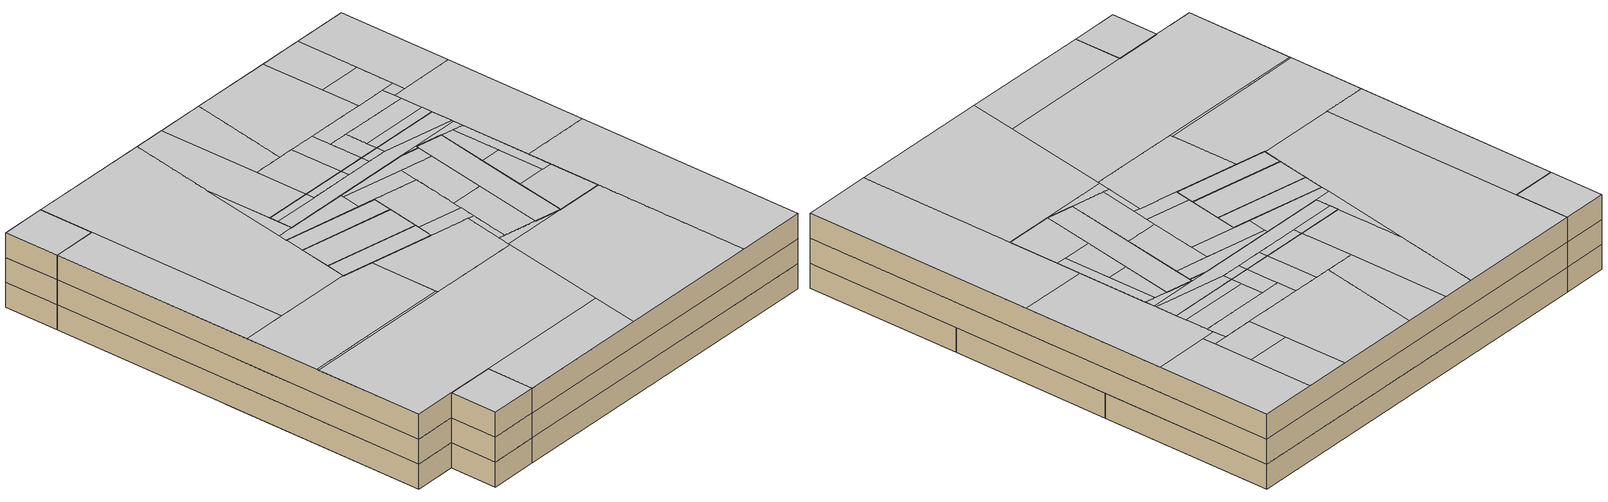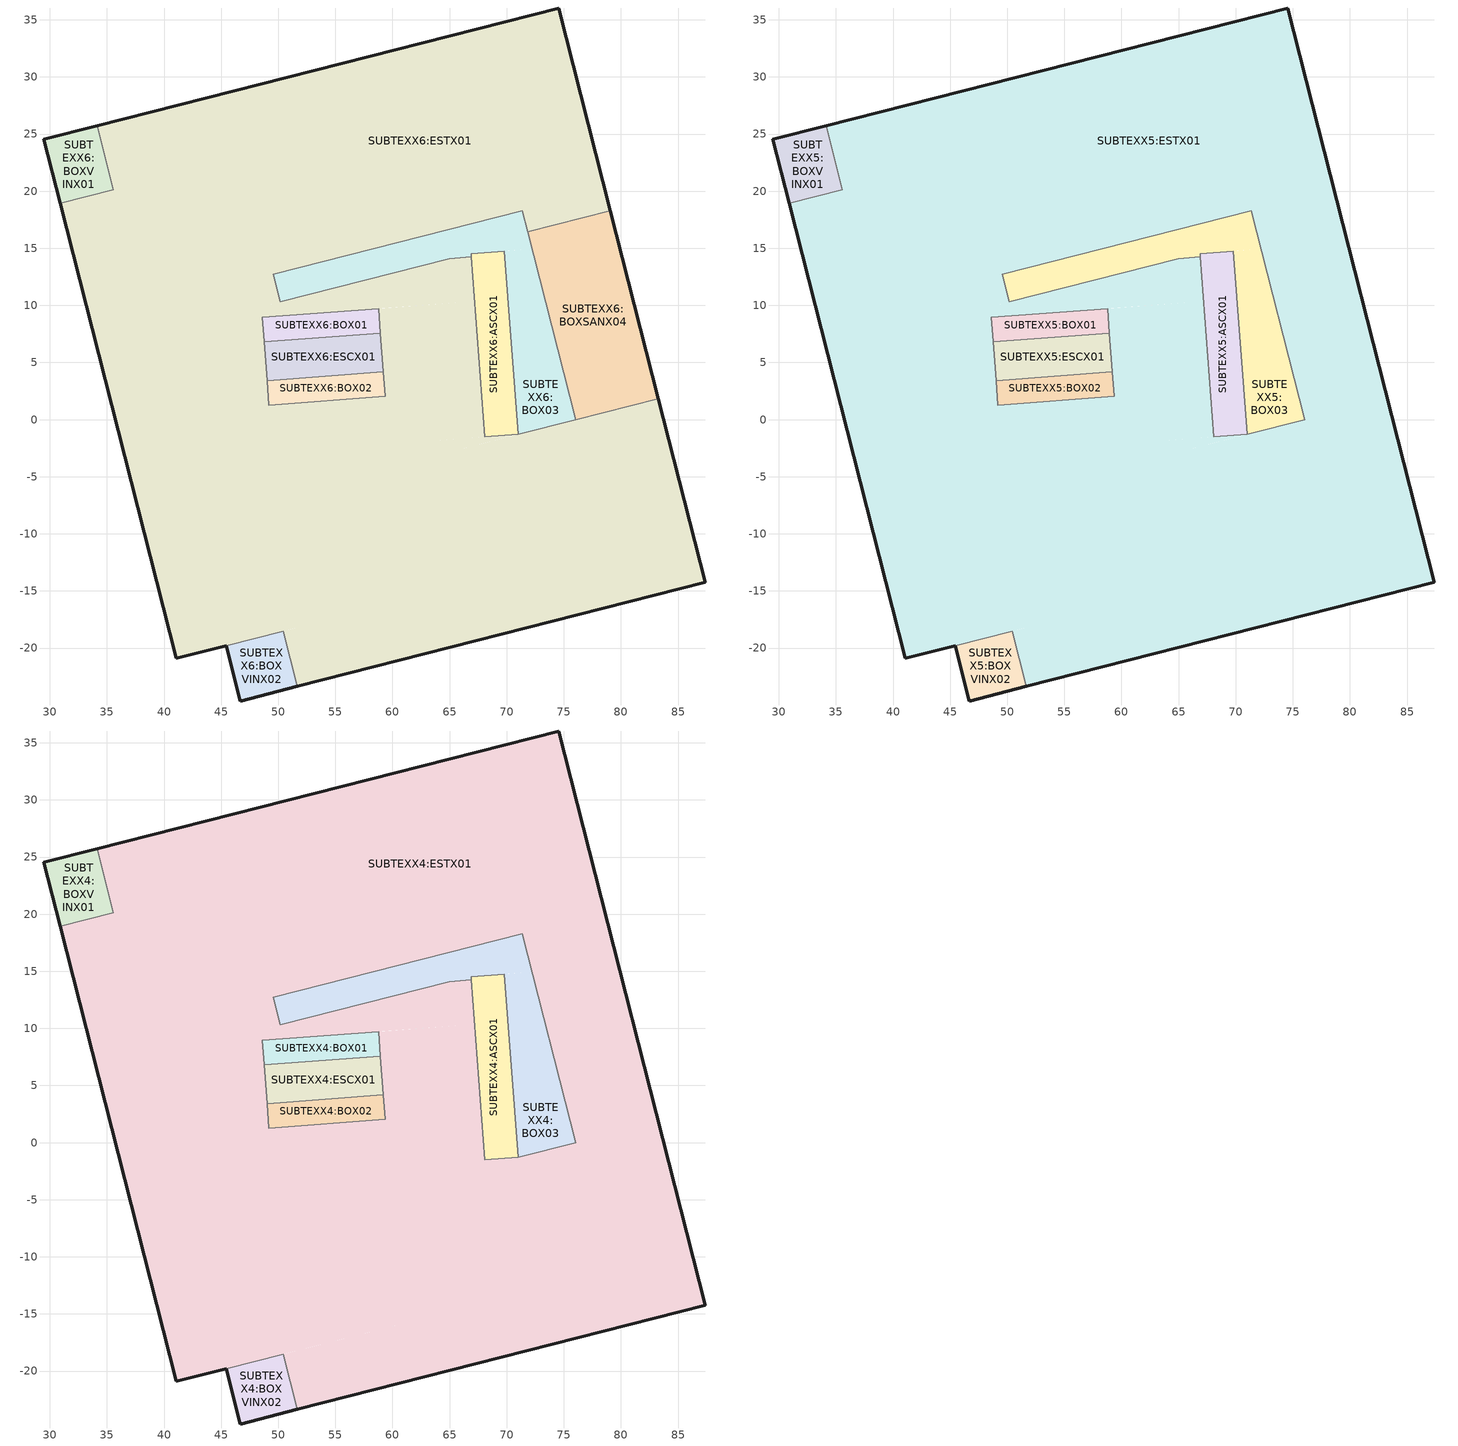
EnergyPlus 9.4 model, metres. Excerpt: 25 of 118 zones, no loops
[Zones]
SUBTEXX6:BOX01
 floor ground (Rancagua Basement Floor): 58.94,7.57 48.77,6.8 48.61,8.95 58.78,9.71 z-16.9
 wall to SUBTEXX6:ESTX01 (Tabique Interior_Sin_Aislacion): 58.94,7.57 58.78,9.71 48.61,8.95 48.77,6.8 z-16.9:-14.3
 wall to SUBTEXX6:ESCX01 (Tabique Interior_Sin_Aislacion): 48.77,6.8 58.94,7.57 z-16.9:-14.3
SUBTEXX6:ASCX01
 floor ground (Rancagua Basement Floor): 70.99,-1.3 68.1,-1.52 66.89,14.53 69.78,14.75 z-16.9
 wall to SUBTEXX6:ESTX01 (Tabique Interior_Sin_Aislacion_Rev): 66.91,14.24 68.1,-1.52 70.99,-1.3 z-16.9:-14.3
 wall to SUBTEXX6:BOX03 (Tabique Interior_Sin_Aislacion): 70.99,-1.3 69.78,14.75 66.89,14.53 66.91,14.24 z-16.9:-14.3
SUBTEXX6:BOX03
 floor ground (Rancagua Basement Floor): 76.05,-0.01 70.99,-1.3 69.78,14.75 72.24,14.94 z-16.9; 72.24,14.94 66.89,14.53 66.89,14.58 72,15.88 z-16.9; 66.91,14.24 64.98,14.09 66.89,14.58 z-16.9; 72,15.88 50.19,10.32 49.57,12.74 71.38,18.3 z-16.9
 wall to SUBTEXX6:ESTX01 (Tabique Interior_Sin_Aislacion_Rev): 71.85,16.43 71.38,18.3 49.57,12.74 50.19,10.32 64.98,14.09 66.91,14.24 / 70.99,-1.3 76.05,-0.01 z-16.9:-14.3
 wall to SUBTEXX6:BOXSANX04 (Tabique Interior_Sin_Aislacion): 76.05,-0.01 71.85,16.43 z-16.9:-14.3
SUBTEXX6:ESTX01
 floor ground (Rancagua Basement Floor): 49.19,1.27 35.68,0.25 35.54,0.79 48.96,4.21 z-16.9; 61.09,-20.96 51.66,-23.36 50.42,-18.52 60.7,-15.9 z-16.9; 60.7,-15.9 41.07,-20.9 35.68,0.25 59.36,2.03 z-16.9; 68.1,-1.52 59.67,-2.15 59,6.77 67.31,8.89 z-16.9; 70.99,-1.3 59.82,-4.15 59.67,-2.15 z-16.9; 87.37,-14.26 61.09,-20.96 59.82,-4.15 83.27,1.83 z-16.9; 40.19,1.98 35.54,0.79 30.92,18.93 35.57,20.11 z-16.9; 67.31,8.89 59,6.77 58.78,9.71 67.21,10.35 z-16.9; 79.07,18.27 71.85,16.43 71.38,18.3 78.6,20.14 z-16.9; 78.6,20.14 49.57,12.74 47.8,19.71 47.1,29.04 74.55,36.03 z-16.9; 50.19,10.32 48.54,9.9 47.8,19.71 z-16.9; 67.21,10.35 48.61,8.95 48.54,9.9 64.98,14.09 66.91,14.24 z-16.9; 48.96,4.21 40.19,1.98 34.14,25.73 47.1,29.04 z-16.9
 wall to SUBTEXX6:BOXSANX04 (Tabique Interior_Sin_Aislacion): 71.85,16.43 79.07,18.27 / 83.27,1.83 76.05,-0.01 z-16.9:-14.3
 wall ground (CZ3 Non-Res Below-Grade Wall R-0 (0.0) C-1.14 (6.473) - 52): 79.07,18.27 74.55,36.03 z-16.9:-14.3
 wall ground (CZ3 Non-Res Below-Grade Wall R-0 (0.0) C-1.14 (6.473) - 53): 74.55,36.03 34.14,25.73 z-16.9:-14.3
 wall to SUBTEXX6:BOXVINX01 (Tabique Interior_Sin_Aislacion): 34.14,25.73 35.57,20.11 30.92,18.93 z-16.9:-14.3
 wall ground (CZ3 Non-Res Below-Grade Wall R-0 (0.0) C-1.14 (6.473) - 54): 30.92,18.93 41.07,-20.9 z-16.9:-14.3
 wall ground (CZ3 Non-Res Below-Grade Wall R-0 (0.0) C-1.14 (6.473) - 55): 41.07,-20.9 45.43,-19.79 z-16.9:-14.3
 wall to SUBTEXX6:BOXVINX02 (Tabique Interior_Sin_Aislacion): 45.43,-19.79 50.42,-18.52 51.66,-23.36 z-16.9:-14.3
 wall ground (CZ3 Non-Res Below-Grade Wall R-0 (0.0) C-1.14 (6.473) - 56): 51.66,-23.36 87.37,-14.26 z-16.9:-14.3
 wall ground (CZ3 Non-Res Below-Grade Wall R-0 (0.0) C-1.14 (6.473) - 57): 87.37,-14.26 83.27,1.83 z-16.9:-14.3
 wall to SUBTEXX6:ESCX01 (Tabique Interior_Sin_Aislacion): 58.94,7.57 59.2,4.18 / 49.02,3.41 48.77,6.8 z-16.9:-14.3
 wall to SUBTEXX6:BOX02 (Tabique Interior_Sin_Aislacion): 59.2,4.18 59.36,2.03 49.19,1.27 49.02,3.41 z-16.9:-14.3
SUBTEXX6:BOXSANX04
 floor ground (Rancagua Basement Floor): 83.27,1.83 76.05,-0.01 71.85,16.43 79.07,18.27 z-16.9
 wall ground (CZ3 Non-Res Below-Grade Wall R-0 (0.0) C-1.14 (6.473) - 58): 83.27,1.83 79.07,18.27 z-16.9:-14.3
SUBTEXX6:ESCX01
 floor ground (Rancagua Basement Floor): 59.2,4.18 49.02,3.41 48.77,6.8 58.94,7.57 z-16.9
 wall to SUBTEXX6:BOX02 (Tabique Interior_Sin_Aislacion): 49.02,3.41 59.2,4.18 z-16.9:-14.3
SUBTEXX6:BOX02
 floor ground (Rancagua Basement Floor): 59.36,2.03 49.19,1.27 49.02,3.41 59.2,4.18 z-16.9
SUBTEXX6:BOXVINX01
 floor ground (Rancagua Basement Floor): 35.57,20.11 30.92,18.93 29.49,24.55 34.14,25.73 z-16.9
 wall ground (CZ3 Non-Res Below-Grade Wall R-0 (0.0) C-1.14 (6.473) - 59): 34.14,25.73 29.49,24.55 z-16.9:-14.3
 wall ground (CZ3 Non-Res Below-Grade Wall R-0 (0.0) C-1.14 (6.473) - 60): 29.49,24.55 30.92,18.93 z-16.9:-14.3
SUBTEXX6:BOXVINX02
 floor ground (Rancagua Basement Floor): 51.66,-23.36 46.67,-24.63 45.43,-19.79 50.42,-18.52 z-16.9
 wall ground (CZ3 Non-Res Below-Grade Wall R-0 (0.0) C-1.14 (6.473) - 61): 45.43,-19.79 46.67,-24.63 z-16.9:-14.3
 wall ground (CZ3 Non-Res Below-Grade Wall R-0 (0.0) C-1.14 (6.473) - 62): 46.67,-24.63 51.66,-23.36 z-16.9:-14.3
SUBTEXX5:BOX01
 floor to SUBTEXX6:BOX01 (Gertrudis Floor): 58.94,7.57 48.77,6.8 48.61,8.95 58.78,9.71 z-14.3
 wall to SUBTEXX5:ESTX01 (Tabique Interior_Sin_Aislacion): 58.94,7.57 58.78,9.71 48.61,8.95 48.77,6.8 z-14.3:-11.7
 wall to SUBTEXX5:ESCX01 (Tabique Interior_Sin_Aislacion): 48.77,6.8 58.94,7.57 z-14.3:-11.7
SUBTEXX5:ASCX01
 floor to SUBTEXX6:ASCX01 (Gertrudis Floor): 70.99,-1.3 68.1,-1.52 66.89,14.53 69.78,14.75 z-14.3
 wall to SUBTEXX5:BOX03 (Tabique Interior_Sin_Aislacion): 70.99,-1.3 69.78,14.75 66.89,14.53 66.91,14.24 z-14.3:-11.7
 wall to SUBTEXX5:ESTX01 (Tabique Interior_Sin_Aislacion): 66.91,14.24 68.1,-1.52 70.99,-1.3 z-14.3:-11.7
SUBTEXX5:BOX03
 floor to SUBTEXX6:BOX03 (Gertrudis Floor): 76.05,-0.01 70.99,-1.3 69.78,14.75 72.24,14.94 z-14.3; 72.24,14.94 66.89,14.53 66.89,14.58 72,15.88 z-14.3; 66.91,14.24 64.98,14.09 66.89,14.58 z-14.3; 72,15.88 50.19,10.32 49.57,12.74 71.38,18.3 z-14.3
 wall to SUBTEXX5:ESTX01 (Tabique Interior_Sin_Aislacion): 70.99,-1.3 76.05,-0.01 71.38,18.3 49.57,12.74 50.19,10.32 64.98,14.09 66.91,14.24 z-14.3:-11.7
SUBTEXX5:ESTX01
 floor to SUBTEXX6:ESTX01 (Gertrudis Floor): 49.19,1.27 35.68,0.25 35.54,0.79 48.96,4.21 z-14.3; 61.09,-20.96 51.66,-23.36 50.42,-18.52 60.7,-15.9 z-14.3; 60.7,-15.9 41.07,-20.9 35.68,0.25 59.36,2.03 z-14.3; 68.1,-1.52 59.67,-2.15 59,6.77 67.31,8.89 z-14.3; 70.99,-1.3 59.82,-4.15 59.67,-2.15 z-14.3; 87.37,-14.26 61.09,-20.96 59.82,-4.15 83.27,1.83 z-14.3; 40.19,1.98 35.54,0.79 30.92,18.93 35.57,20.11 z-14.3; 67.31,8.89 59,6.77 58.78,9.71 67.21,10.35 z-14.3; 79.07,18.27 71.85,16.43 71.38,18.3 78.6,20.14 z-14.3; 78.6,20.14 49.57,12.74 47.8,19.71 47.1,29.04 74.55,36.03 z-14.3; 50.19,10.32 48.54,9.9 47.8,19.71 z-14.3; 67.21,10.35 48.61,8.95 48.54,9.9 64.98,14.09 66.91,14.24 z-14.3; 48.96,4.21 40.19,1.98 34.14,25.73 47.1,29.04 z-14.3
 floor to SUBTEXX6:BOXSANX04 (Gertrudis Floor): 83.27,1.83 76.05,-0.01 71.85,16.43 79.07,18.27 z-14.3
 wall ground (CZ3 Non-Res Below-Grade Wall R-0 (0.0) C-1.14 (6.473) - 43): 87.37,-14.26 74.55,36.03 z-14.3:-11.7
 wall ground (CZ3 Non-Res Below-Grade Wall R-0 (0.0) C-1.14 (6.473) - 44): 74.55,36.03 34.14,25.73 z-14.3:-11.7
 wall to SUBTEXX5:BOXVINX01 (Tabique Interior_Sin_Aislacion): 34.14,25.73 35.57,20.11 30.92,18.93 z-14.3:-11.7
 wall ground (CZ3 Non-Res Below-Grade Wall R-0 (0.0) C-1.14 (6.473) - 45): 30.92,18.93 41.07,-20.9 z-14.3:-11.7
 wall ground (CZ3 Non-Res Below-Grade Wall R-0 (0.0) C-1.14 (6.473) - 46): 41.07,-20.9 45.43,-19.79 z-14.3:-11.7
 wall to SUBTEXX5:BOXVINX02 (Tabique Interior_Sin_Aislacion): 45.43,-19.79 50.42,-18.52 51.66,-23.36 z-14.3:-11.7
 wall ground (CZ3 Non-Res Below-Grade Wall R-0 (0.0) C-1.14 (6.473) - 47): 51.66,-23.36 87.37,-14.26 z-14.3:-11.7
 wall to SUBTEXX5:ESCX01 (Tabique Interior_Sin_Aislacion): 58.94,7.57 59.2,4.18 / 49.02,3.41 48.77,6.8 z-14.3:-11.7
 wall to SUBTEXX5:BOX02 (Tabique Interior_Sin_Aislacion): 59.2,4.18 59.36,2.03 49.19,1.27 49.02,3.41 z-14.3:-11.7
SUBTEXX5:ESCX01
 floor to SUBTEXX6:ESCX01 (Gertrudis Floor): 59.2,4.18 49.02,3.41 48.77,6.8 58.94,7.57 z-14.3
 wall to SUBTEXX5:BOX02 (Tabique Interior_Sin_Aislacion): 49.02,3.41 59.2,4.18 z-14.3:-11.7
SUBTEXX5:BOX02
 floor to SUBTEXX6:BOX02 (Gertrudis Floor): 59.36,2.03 49.19,1.27 49.02,3.41 59.2,4.18 z-14.3
SUBTEXX5:BOXVINX01
 floor to SUBTEXX6:BOXVINX01 (Gertrudis Floor): 35.57,20.11 30.92,18.93 29.49,24.55 34.14,25.73 z-14.3
 wall ground (CZ3 Non-Res Below-Grade Wall R-0 (0.0) C-1.14 (6.473) - 48): 34.14,25.73 29.49,24.55 z-14.3:-11.7
 wall ground (CZ3 Non-Res Below-Grade Wall R-0 (0.0) C-1.14 (6.473) - 49): 29.49,24.55 30.92,18.93 z-14.3:-11.7
SUBTEXX5:BOXVINX02
 floor to SUBTEXX6:BOXVINX02 (Gertrudis Floor): 51.66,-23.36 46.67,-24.63 45.43,-19.79 50.42,-18.52 z-14.3
 wall ground (CZ3 Non-Res Below-Grade Wall R-0 (0.0) C-1.14 (6.473) - 50): 45.43,-19.79 46.67,-24.63 z-14.3:-11.7
 wall ground (CZ3 Non-Res Below-Grade Wall R-0 (0.0) C-1.14 (6.473) - 51): 46.67,-24.63 51.66,-23.36 z-14.3:-11.7
SUBTEXX4:BOXVINX01
 floor to SUBTEXX5:BOXVINX01 (Gertrudis Floor): 35.57,20.11 30.92,18.93 29.49,24.55 34.14,25.73 z-11.7
 wall to SUBTEXX4:ESTX01 (Tabique Interior_Sin_Aislacion_Rev): 30.92,18.93 35.57,20.11 34.14,25.73 z-11.7:-9.1
 wall ground (CZ3 Non-Res Below-Grade Wall R-0 (0.0) C-1.14 (6.473) - 39): 34.14,25.73 29.49,24.55 z-11.7:-9.1
 wall ground (CZ3 Non-Res Below-Grade Wall R-0 (0.0) C-1.14 (6.473) - 40): 29.49,24.55 30.92,18.93 z-11.7:-9.1
 ceiling to SUBTEXX3:BOXUMAX07 (Gertrudis Floor_Rev): 30.92,18.93 35.57,20.11 34.14,25.73 29.49,24.55 z-9.1
SUBTEXX4:BOX03
 floor to SUBTEXX5:BOX03 (Gertrudis Floor): 76.05,-0.01 70.99,-1.3 69.78,14.75 72.24,14.94 z-11.7; 72.24,14.94 66.89,14.53 66.89,14.58 72,15.88 z-11.7; 66.91,14.24 64.98,14.09 66.89,14.58 z-11.7; 72,15.88 50.19,10.32 49.57,12.74 71.38,18.3 z-11.7
 wall to SUBTEXX4:ASCX01 (Tabique Interior_Sin_Aislacion_Rev): 66.91,14.24 66.89,14.53 69.78,14.75 70.99,-1.3 z-11.7:-9.1
 wall to SUBTEXX4:ESTX01 (Tabique Interior_Sin_Aislacion): 70.99,-1.3 76.05,-0.01 71.38,18.3 49.57,12.74 50.19,10.32 64.98,14.09 66.91,14.24 z-11.7:-9.1
 ceiling to SUBTEXX3:ESTX01 (Gertrudis Floor_Rev): 73.65,4.95 74.71,5.22 72.24,14.94 71.12,14.85 z-9.1; 66.89,14.53 72.24,14.94 72,15.88 66.89,14.58 z-9.1; 64.98,14.09 66.91,14.24 66.89,14.58 z-9.1; 49.8,11.87 54.69,13.12 54.47,13.99 49.57,12.74 z-9.1; 50.19,10.32 72,15.88 71.93,16.12 64.17,15.53 49.8,11.87 z-9.1
 ceiling to SUBTEXX3:BOXBOMX02 (Gertrudis Floor_Rev): 70.99,-1.3 76.05,-0.01 74.71,5.22 70.58,4.16 z-9.1
 ceiling to SUBTEXX3:COX01 (Gertrudis Floor_Rev): 70.58,4.16 73.65,4.95 72.41,9.79 70.2,9.23 z-9.1
 ceiling to SUBTEXX3:BOX04 (Gertrudis Floor_Rev): 70.2,9.23 72.41,9.79 71.12,14.85 69.78,14.75 z-9.1
 ceiling to SUBTEXX3:OFX01 (Gertrudis Floor_Rev): 64.17,15.53 71.93,16.12 71.38,18.3 63.94,16.41 z-9.1
 ceiling to SUBTEXX3:BAX01 (Gertrudis Floor_Rev): 62.1,15.01 64.17,15.53 63.94,16.41 61.88,15.88 z-9.1
 ceiling to SUBTEXX3:OFX02 (Gertrudis Floor_Rev): 54.69,13.12 59.34,14.3 59.12,15.18 54.47,13.99 z-9.1
 ceiling to SUBTEXX3:BOXESTAX05 (Gertrudis Floor_Rev): 59.34,14.3 62.1,15.01 61.88,15.88 59.12,15.18 z-9.1
SUBTEXX4:ESTX01
 floor to SUBTEXX5:ESTX01 (Gertrudis Floor): 49.19,1.27 35.68,0.25 35.54,0.79 48.96,4.21 z-11.7; 59.67,-2.15 36.73,-3.87 35.68,0.25 59.36,2.03 z-11.7; 68.1,-1.52 59.67,-2.15 59,6.77 67.31,8.89 z-11.7; 70.99,-1.3 38.21,-9.66 36.73,-3.87 z-11.7; 80.15,-16.1 51.66,-23.36 50.42,-18.52 78.91,-11.26 z-11.7; 78.91,-11.26 41.07,-20.9 38.21,-9.66 76.05,-0.01 z-11.7; 87.37,-14.26 80.15,-16.1 73.38,10.44 80.6,12.28 z-11.7; 40.19,1.98 35.54,0.79 30.92,18.93 35.57,20.11 z-11.7; 67.31,8.89 59,6.77 58.78,9.71 67.21,10.35 z-11.7; 75.47,10.97 73.38,10.44 73.29,10.8 z-11.7; 79.21,17.72 72,15.88 71.38,18.3 78.6,20.14 z-11.7; 78.6,20.14 49.57,12.74 47.8,19.71 47.1,29.04 74.55,36.03 z-11.7; 50.19,10.32 48.54,9.9 47.8,19.71 z-11.7; 80.6,12.28 75.47,10.97 73.29,10.8 72,15.88 79.21,17.72 z-11.7; 67.21,10.35 48.61,8.95 48.54,9.9 64.98,14.09 66.91,14.24 z-11.7; 48.96,4.21 40.19,1.98 34.14,25.73 47.1,29.04 z-11.7
 wall to SUBTEXX4:BOX01 (Tabique Interior_Sin_Aislacion_Rev): 48.77,6.8 48.61,8.95 58.78,9.71 58.94,7.57 z-11.7:-9.1
 wall to SUBTEXX4:ASCX01 (Tabique Interior_Sin_Aislacion_Rev): 70.99,-1.3 68.1,-1.52 66.91,14.24 z-11.7:-9.1
 wall ground (CZ3 Non-Res Below-Grade Wall R-0 (0.0) C-1.14 (6.473) - 34): 87.37,-14.26 74.55,36.03 z-11.7:-9.1
 wall ground (CZ3 Non-Res Below-Grade Wall R-0 (0.0) C-1.14 (6.473) - 35): 74.55,36.03 34.14,25.73 z-11.7:-9.1
 wall ground (CZ3 Non-Res Below-Grade Wall R-0 (0.0) C-1.14 (6.473) - 36): 30.92,18.93 41.07,-20.9 z-11.7:-9.1
 wall ground (CZ3 Non-Res Below-Grade Wall R-0 (0.0) C-1.14 (6.473) - 37): 41.07,-20.9 45.43,-19.79 z-11.7:-9.1
 wall to SUBTEXX4:BOXVINX02 (Tabique Interior_Sin_Aislacion): 45.43,-19.79 50.42,-18.52 51.66,-23.36 z-11.7:-9.1
 wall ground (CZ3 Non-Res Below-Grade Wall R-0 (0.0) C-1.14 (6.473) - 38): 51.66,-23.36 87.37,-14.26 z-11.7:-9.1
 wall to SUBTEXX4:ESCX01 (Tabique Interior_Sin_Aislacion): 58.94,7.57 59.2,4.18 / 49.02,3.41 48.77,6.8 z-11.7:-9.1
 wall to SUBTEXX4:BOX02 (Tabique Interior_Sin_Aislacion): 59.2,4.18 59.36,2.03 49.19,1.27 49.02,3.41 z-11.7:-9.1
 ceiling to SUBTEXX3:ESTX01 (Gertrudis Floor_Rev): 38.21,-9.66 54.24,-5.57 52.44,1.51 48.86,1.24 36.25,-1.97 z-9.1; 63.87,-1.84 64.56,-1.79 64.24,2.4 63.54,2.35 z-9.1; 59.36,2.03 64.24,2.4 64.12,4.1 59.23,3.73 z-9.1; 64.56,-1.79 68.1,-1.52 67.53,6 64.04,5.11 z-9.1; 63.97,-3.09 70.99,-1.3 63.87,-1.84 z-9.1; 38.26,-9.85 54.29,-5.77 54.24,-5.57 38.21,-9.66 z-9.1; 51.66,-23.36 65.27,-19.89 64.88,-14.83 50.42,-18.52 z-9.1; 41.07,-20.9 64.88,-14.83 63.98,-3.3 38.26,-9.85 z-9.1; 65.27,-19.89 80.15,-16.1 76.05,-0.01 63.97,-3.09 z-9.1; 80.15,-16.1 87.37,-14.26 81.31,9.52 74.09,7.68 z-9.1; 36.25,-1.97 40.9,-0.78 35.57,20.11 30.92,18.93 z-9.1; 65.71,26.87 70.34,28.05 68.68,34.54 64.02,33.35 z-9.1; 56.18,20.21 66.75,22.9 64.02,33.35 55.36,31.14 z-9.1; 64.04,5.11 67.53,6 67.05,12.44 63.51,12.17 z-9.1; 56.83,11.67 67.05,12.44 66.91,14.24 64.98,14.09 56.8,12 z-9.1; 53.09,19.42 56.18,20.21 55.36,31.14 50.42,29.88 z-9.1; 49.57,12.74 54.47,13.99 50.42,29.88 47.1,29.04 47.8,19.71 z-9.1; 48.54,9.9 50.19,10.32 47.8,19.71 z-9.1; 48.61,8.95 56.98,9.58 56.8,12 48.54,9.9 z-9.1; 40.9,-0.78 49.18,1.33 47.1,29.04 34.14,25.73 z-9.1; 74.09,7.68 81.31,9.52 77.55,24.26 70.33,22.42 z-9.1
 ceiling to SUBTEXX3:BOXEXTX06 (Gertrudis Floor_Rev): 70.33,22.42 71.68,22.76 71.35,24.07 69.95,23.71 z-9.1; 66.75,22.9 71.35,24.07 70.34,28.05 65.71,26.87 z-9.1; 71.68,22.76 77.55,24.26 74.55,36.03 68.68,34.54 z-9.1
 ceiling to SUBTEXX3:SAXBAX03 (Gertrudis Floor_Rev): 59.23,3.73 64.12,4.1 63.67,10.08 58.78,9.71 z-9.1; 56.98,9.58 63.67,10.08 63.51,12.17 56.83,11.67 z-9.1
 ceiling to SUBTEXX3:BOXELECTX01 (Gertrudis Floor_Rev): 54.29,-5.77 63.98,-3.3 63.54,2.35 52.44,1.51 z-9.1
 ceiling to SUBTEXX3:OFX01 (Gertrudis Floor_Rev): 63.94,16.41 71.38,18.3 71.11,19.37 63.67,17.47 z-9.1
 ceiling to SUBTEXX3:BAX01 (Gertrudis Floor_Rev): 63.67,17.47 71.11,19.37 70.51,21.69 63.08,19.8 z-9.1; 61.88,15.88 63.94,16.41 63.08,19.8 61.02,19.27 z-9.1
 ceiling to SUBTEXX3:CAMX01 (Gertrudis Floor_Rev): 61.02,19.27 70.51,21.69 70.33,22.42 69.95,23.71 60.5,21.31 z-9.1
 ceiling to SUBTEXX3:OFX02 (Gertrudis Floor_Rev): 54.47,13.99 59.12,15.18 57.74,20.6 53.09,19.42 z-9.1
 ceiling to SUBTEXX3:BOXESTAX05 (Gertrudis Floor_Rev): 59.12,15.18 61.88,15.88 60.5,21.31 57.74,20.6 z-9.1
SUBTEXX4:BOXVINX02
 floor to SUBTEXX5:BOXVINX02 (Gertrudis Floor): 51.66,-23.36 46.67,-24.63 45.43,-19.79 50.42,-18.52 z-11.7
 wall ground (CZ3 Non-Res Below-Grade Wall R-0 (0.0) C-1.14 (6.473) - 41): 45.43,-19.79 46.67,-24.63 z-11.7:-9.1
 wall ground (CZ3 Non-Res Below-Grade Wall R-0 (0.0) C-1.14 (6.473) - 42): 46.67,-24.63 51.66,-23.36 z-11.7:-9.1
 ceiling to SUBTEXX3:BOXUMAX02 (Gertrudis Floor_Rev): 46.67,-24.63 51.66,-23.36 50.42,-18.52 45.43,-19.79 z-9.1
SUBTEXX4:ASCX01
 floor to SUBTEXX5:ASCX01 (Gertrudis Floor): 70.99,-1.3 68.1,-1.52 66.89,14.53 69.78,14.75 z-11.7
 ceiling to SUBTEXX3:ASCX01 (Gertrudis Floor_Rev): 68.1,-1.52 70.99,-1.3 69.78,14.75 66.89,14.53 z-9.1
SUBTEXX4:BOX01
 floor to SUBTEXX5:BOX01 (Gertrudis Floor): 58.94,7.57 48.77,6.8 48.61,8.95 58.78,9.71 z-11.7
 wall to SUBTEXX4:ESCX01 (Tabique Interior_Sin_Aislacion): 48.77,6.8 58.94,7.57 z-11.7:-9.1
 ceiling to SUBTEXX3:BOX01 (Gertrudis Floor_Rev): 48.77,6.8 58.94,7.57 58.78,9.71 48.61,8.95 z-9.1
SUBTEXX4:ESCX01
 floor to SUBTEXX5:ESCX01 (Gertrudis Floor): 59.2,4.18 49.02,3.41 48.77,6.8 58.94,7.57 z-11.7
 wall to SUBTEXX4:BOX02 (Tabique Interior_Sin_Aislacion): 49.02,3.41 59.2,4.18 z-11.7:-9.1
 ceiling to SUBTEXX3:ESCX01 (Gertrudis Floor_Rev): 49.02,3.41 59.2,4.18 58.94,7.57 48.77,6.8 z-9.1
SUBTEXX4:BOX02
 floor to SUBTEXX5:BOX02 (Gertrudis Floor): 59.36,2.03 49.19,1.27 49.02,3.41 59.2,4.18 z-11.7
 ceiling to SUBTEXX3:BOX02 (Gertrudis Floor_Rev): 49.19,1.27 59.36,2.03 59.2,4.18 49.02,3.41 z-9.1
[Building]
Building: North Axis {deg}=0; Terrain=Suburbs; Loads Convergence Tolerance Value {W}=0.04; Temperature Convergence Tolerance Value {deltaC}=0.4; Solar Distribution=FullExterior; Maximum Number of Warmup Days=25; Minimum Number of Warmup Days=6
[Site:Location]
GERTUDRIS (01-01:31-12)  (01-01:31-12): Latitude {deg}=-33.38; Longitude {deg}=-70.78; Time Zone {hr}=-4; Elevation {m}=474
[SizingPeriod:DesignDay] Day of Month=15; Humidity Condition Type=WetBulb; Barometric Pressure {Pa}=95758.8; Wind Direction {deg}=0; Rain Indicator=No; Snow Indicator=No
Name | Month | Day Type | Maximum Dry-Bulb Temperature {C} | Daily Dry-Bulb Temperature Range {deltaC} | Wetbulb or DewPoint at Maximum Dry-Bulb {C} | Wind Speed {m/s} | Daylight Saving Time Indicator | Solar Model Indicator | Sky Clearness
Summer Design Day in GERTUDRIS (01-01:31-12) Jun | 6 | SummerDesignDay | 31.8 | 17 | 17.6 | 0 | Yes | ASHRAEClearSky | 0.98
Winter Design Day in GERTUDRIS (01-01:31-12) | 7 | WinterDesignDay | -1.1 | 0 | -1.1 | 7.3 | No |  | 0
[Site:GroundTemperature:BuildingSurface]
18, 18, 18, 18, 18, 18, 18, 18, 18, 18, 18, 18
[Site:GroundTemperature:FCfactorMethod]
January Ground Temperature {C}=18.03; February Ground Temperature {C}=20.05; March Ground Temperature {C}=20.54; April Ground Temperature {C}=19.99; May Ground Temperature {C}=17.11; June Ground Temperature {C}=13.95; July Ground Temperature {C}=11.03; August Ground Temperature {C}=8.95; September Ground Temperature {C}=8.41; October Ground Temperature {C}=9.49; November Ground Temperature {C}=11.96; December Ground Temperature {C}=15.03
[Site:GroundTemperature:Shallow]
14, 14, 14, 14, 14, 14, 14, 14, 14, 14, 14, 14
[Site:GroundTemperature:Deep]
14, 14, 14, 14, 14, 14, 14, 14, 14, 14, 14, 14
[Site:GroundReflectance]
0.2, 0.2, 0.2, 0.2, 0.2, 0.2, 0.2, 0.2, 0.2, 0.2, 0.2, 0.2
[Site:GroundReflectance:SnowModifier]
2, 2
[Material] Roughness=Rough; Thermal Absorptance=0.9
Name | Thickness {m} | Conductivity {W/m-K} | Density {kg/m3} | Specific Heat {J/kg-K} | Solar Absorptance | Visible Absorptance
Hormigon Armado Normal Nch853_.15 | 0.15 | 1.63 | 2400 | 920 | 0.6 | 0.6
Sobrelosa_.05 | 0.05 | 0.55 | 1400 | 1000 | 0.6 | 0.6
Terminacion_.01 | 0.01 | 0.5 | 1300 | 1000 | 0.7 | 0.7
Gypsum Plasterboard_.015 | 0.015 | 0.25 | 900 | 1000 | 0.5 | 0.5
Hormigon Armado Normal Nch853_.2 | 0.2 | 1.63 | 2400 | 920 | 0.6 | 0.6
Grava Nch 853_.1 | 0.1 | 0.81 | 1700 | 840 | 0.29 | 0.29
[Material:NoMass] Roughness=Rough; Thermal Resistance {m2-K/W}=0.18; Thermal Absorptance=0.9; Solar Absorptance=0.7; Visible Absorptance=0.7
7_RVAL_2; 8_RVAL_2
[Construction]
Gertrudis Floor: Hormigon Armado Normal Nch853_.15, Sobrelosa_.05, Terminacion_.01
Gertrudis Floor_Rev: Terminacion_.01, Sobrelosa_.05, Hormigon Armado Normal Nch853_.15
Tabique Interior_Sin_Aislacion: Gypsum Plasterboard_.015, 7_RVAL_2, Gypsum Plasterboard_.015
Tabique Interior_Sin_Aislacion_Rev: Gypsum Plasterboard_.015, 8_RVAL_2, Gypsum Plasterboard_.015
Rancagua Basement Floor: Hormigon Armado Normal Nch853_.2, Grava Nch 853_.1
[Construction:CfactorUndergroundWall] C-Factor {W/m2-K}=6.473
Name | Height {m}
CZ3 Non-Res Below-Grade Wall R-0 (0.0) C-1.14 (6.473) - 34; CZ3 Non-Res Below-Grade Wall R-0 (0.0) C-1.14 (6.473) - 35; CZ3 Non-Res Below-Grade Wall R-0 (0.0) C-1.14 (6.473) - 36; CZ3 Non-Res Below-Grade Wall R-0 (0.0) C-1.14 (6.473) - 37; CZ3 Non-Res Below-Grade Wall R-0 (0.0) C-1.14 (6.473) - 38; CZ3 Non-Res Below-Grade Wall R-0 (0.0) C-1.14 (6.473) - 39; CZ3 Non-Res Below-Grade Wall R-0 (0.0) C-1.14 (6.473) - 40; CZ3 Non-Res Below-Grade Wall R-0 (0.0) C-1.14 (6.473) - 41; CZ3 Non-Res Below-Grade Wall R-0 (0.0) C-1.14 (6.473) - 42 | 10.4
CZ3 Non-Res Below-Grade Wall R-0 (0.0) C-1.14 (6.473) - 43; CZ3 Non-Res Below-Grade Wall R-0 (0.0) C-1.14 (6.473) - 44; CZ3 Non-Res Below-Grade Wall R-0 (0.0) C-1.14 (6.473) - 45; CZ3 Non-Res Below-Grade Wall R-0 (0.0) C-1.14 (6.473) - 46; CZ3 Non-Res Below-Grade Wall R-0 (0.0) C-1.14 (6.473) - 47; CZ3 Non-Res Below-Grade Wall R-0 (0.0) C-1.14 (6.473) - 48; CZ3 Non-Res Below-Grade Wall R-0 (0.0) C-1.14 (6.473) - 49; CZ3 Non-Res Below-Grade Wall R-0 (0.0) C-1.14 (6.473) - 50; CZ3 Non-Res Below-Grade Wall R-0 (0.0) C-1.14 (6.473) - 51 | 13
CZ3 Non-Res Below-Grade Wall R-0 (0.0) C-1.14 (6.473) - 52; CZ3 Non-Res Below-Grade Wall R-0 (0.0) C-1.14 (6.473) - 53; CZ3 Non-Res Below-Grade Wall R-0 (0.0) C-1.14 (6.473) - 54; CZ3 Non-Res Below-Grade Wall R-0 (0.0) C-1.14 (6.473) - 55; CZ3 Non-Res Below-Grade Wall R-0 (0.0) C-1.14 (6.473) - 56; CZ3 Non-Res Below-Grade Wall R-0 (0.0) C-1.14 (6.473) - 57; CZ3 Non-Res Below-Grade Wall R-0 (0.0) C-1.14 (6.473) - 58; CZ3 Non-Res Below-Grade Wall R-0 (0.0) C-1.14 (6.473) - 59; CZ3 Non-Res Below-Grade Wall R-0 (0.0) C-1.14 (6.473) - 60; CZ3 Non-Res Below-Grade Wall R-0 (0.0) C-1.14 (6.473) - 61; CZ3 Non-Res Below-Grade Wall R-0 (0.0) C-1.14 (6.473) - 62 | 15.6
[Zone] Type=1; Multiplier=1; Zone Inside Convection Algorithm=TARP; Part of Total Floor Area=Yes
Name | Volume {m3} | Floor Area {m2}
SUBTEXX4:BOX01; SUBTEXX4:BOX02; SUBTEXX5:BOX01; SUBTEXX5:BOX02; SUBTEXX6:BOX01; SUBTEXX6:BOX02 | 57.018 | 21.93
SUBTEXX4:ASCX01; SUBTEXX5:ASCX01; SUBTEXX6:ASCX01 | 121.396 | 46.6908
SUBTEXX4:BOX03; SUBTEXX5:BOX03; SUBTEXX6:BOX03 | 310.2069 | 119.3104
SUBTEXX4:ESTX01; SUBTEXX5:ESTX01 | 5441.07 | 2092.72
SUBTEXX4:ESCX01; SUBTEXX5:ESCX01; SUBTEXX6:ESCX01 | 90.168 | 34.68
SUBTEXX4:BOXVINX01; SUBTEXX5:BOXVINX01; SUBTEXX6:BOXVINX01 | 72.384 | 27.84
SUBTEXX4:BOXVINX02; SUBTEXX5:BOXVINX02; SUBTEXX6:BOXVINX02 | 66.95 | 25.75
SUBTEXX6:ESTX01 | 5112.26 | 1966.26
SUBTEXX6:BOXSANX04 | 328.8058 | 126.4638
[Lights] Schedule=Office_OpenOff_Iluminacion; Design Level Calculation Method=Watts/Area; Return Air Fraction=0; Fraction Radiant=0.72; Fraction Visible=0.18; Fraction Replaceable=1
Name | Zone or ZoneList | Watts per Zone Floor Area {W/m2}
SUBTEXX4:BOX01 General lighting | SUBTEXX4:BOX01 | 6.8
SUBTEXX4:BOX03 General lighting | SUBTEXX4:BOX03 | 6.8
SUBTEXX4:ESTX01 General lighting | SUBTEXX4:ESTX01 | 2
SUBTEXX4:ESCX01 General lighting | SUBTEXX4:ESCX01 | 7.4
SUBTEXX4:BOX02 General lighting | SUBTEXX4:BOX02 | 6.8
SUBTEXX4:BOXVINX01 General lighting | SUBTEXX4:BOXVINX01 | 10.2
SUBTEXX4:BOXVINX02 General lighting | SUBTEXX4:BOXVINX02 | 10.2
SUBTEXX5:BOX01 General lighting | SUBTEXX5:BOX01 | 6.8
SUBTEXX5:BOX03 General lighting | SUBTEXX5:BOX03 | 10.5486
SUBTEXX5:ESTX01 General lighting | SUBTEXX5:ESTX01 | 2
SUBTEXX5:ESCX01 General lighting | SUBTEXX5:ESCX01 | 7.4
SUBTEXX5:BOX02 General lighting | SUBTEXX5:BOX02 | 6.8
SUBTEXX5:BOXVINX01 General lighting | SUBTEXX5:BOXVINX01 | 10.2
SUBTEXX5:BOXVINX02 General lighting | SUBTEXX5:BOXVINX02 | 10.2
SUBTEXX6:BOX01 General lighting | SUBTEXX6:BOX01 | 6.8
SUBTEXX6:ESTX01 General lighting | SUBTEXX6:ESTX01 | 2
SUBTEXX6:BOX03 General lighting | SUBTEXX6:BOX03 | 6.8
SUBTEXX6:BOXSANX04 General lighting | SUBTEXX6:BOXSANX04 | 6.8
SUBTEXX6:ESCX01 General lighting | SUBTEXX6:ESCX01 | 7.4
SUBTEXX6:BOX02 General lighting | SUBTEXX6:BOX02 | 6.8
SUBTEXX6:BOXVINX01 General lighting | SUBTEXX6:BOXVINX01 | 10.2
SUBTEXX6:BOXVINX02 General lighting | SUBTEXX6:BOXVINX02 | 10.2
[ZoneInfiltration:DesignFlowRate] Schedule=On 24/7; Design Flow Rate Calculation Method=Flow/zone; Constant Term Coefficient=1; Temperature Term Coefficient=0; Velocity Term Coefficient=0; Velocity Squared Term Coefficient=0
Name | Zone or ZoneList | Design Flow Rate {m3/s}
SUBTEXX4:BOX01 Infiltration | SUBTEXX4:BOX01 | 0.004752
SUBTEXX4:ASCX01 Infiltration | SUBTEXX4:ASCX01 | 0.010116
SUBTEXX4:BOX03 Infiltration | SUBTEXX4:BOX03 | 0.025851
SUBTEXX4:ESTX01 Infiltration | SUBTEXX4:ESTX01 | 0.453422
SUBTEXX4:ESCX01 Infiltration | SUBTEXX4:ESCX01 | 0.007514
SUBTEXX4:BOX02 Infiltration | SUBTEXX4:BOX02 | 0.004752
SUBTEXX4:BOXVINX01 Infiltration | SUBTEXX4:BOXVINX01 | 0.006032
SUBTEXX4:BOXVINX02 Infiltration | SUBTEXX4:BOXVINX02 | 0.005579
SUBTEXX5:BOX01 Infiltration | SUBTEXX5:BOX01 | 0.004752
SUBTEXX5:ASCX01 Infiltration | SUBTEXX5:ASCX01 | 0.010116
SUBTEXX5:BOX03 Infiltration | SUBTEXX5:BOX03 | 0.025851
SUBTEXX5:ESTX01 Infiltration | SUBTEXX5:ESTX01 | 0.453422
SUBTEXX5:ESCX01 Infiltration | SUBTEXX5:ESCX01 | 0.007514
SUBTEXX5:BOX02 Infiltration | SUBTEXX5:BOX02 | 0.004752
SUBTEXX5:BOXVINX01 Infiltration | SUBTEXX5:BOXVINX01 | 0.006032
SUBTEXX5:BOXVINX02 Infiltration | SUBTEXX5:BOXVINX02 | 0.005579
SUBTEXX6:BOX01 Infiltration | SUBTEXX6:BOX01 | 0.004752
SUBTEXX6:ESTX01 Infiltration | SUBTEXX6:ESTX01 | 0.426022
SUBTEXX6:ASCX01 Infiltration | SUBTEXX6:ASCX01 | 0.010116
SUBTEXX6:BOX03 Infiltration | SUBTEXX6:BOX03 | 0.025851
SUBTEXX6:BOXSANX04 Infiltration | SUBTEXX6:BOXSANX04 | 0.0274
SUBTEXX6:ESCX01 Infiltration | SUBTEXX6:ESCX01 | 0.007514
SUBTEXX6:BOX02 Infiltration | SUBTEXX6:BOX02 | 0.004752
SUBTEXX6:BOXVINX01 Infiltration | SUBTEXX6:BOXVINX01 | 0.006032
SUBTEXX6:BOXVINX02 Infiltration | SUBTEXX6:BOXVINX02 | 0.005579
[Exterior:Lights]
ILU Exterior: Schedule=Exterior Lighting; Design Level {W}=2100; Control Option=ScheduleNameOnly
[Exterior:FuelEquipment] Fuel Use Type=Electricity; Schedule=Dispo_VRV
Name | Design Level {W}
INY PARKING | 7200
EXT PARKING | 39000
EXT RESTROOM | 5190
EXT KITCHENETTE | 1250
[AvailabilityManager:NightCycle] Applicability Schedule=HVACTemplate-Always 1; Fan Schedule=Dispo_VRV; Control Type=StayOff; Thermostat Tolerance {deltaC}=0.2; Cycling Run Time Control Type=FixedRunTime; Cycling Run Time {s}=3600
SUBTE_01 Availability; SUBTE_02 Availability; PISO_01 Availability; PISO_02 Availability; SUBTE_03 Availability; PISO3TO14 Availability; PISO15 Availability
[SetpointManager:Scheduled]
Loop CHW CndW Temp Manager: Control Variable=Temperature; Schedule=HVACTemplate-Always 29.4; Setpoint Node or NodeList=Loop CHW CndW Supply Setpoint Nodes
[SetpointManager:OutdoorAirReset]
Loop CHW ChW Temp Manager: Control Variable=Temperature; Setpoint at Outdoor Low Temperature {C}=12.2; Outdoor Low Temperature {C}=15.6; Setpoint at Outdoor High Temperature {C}=6.7; Outdoor High Temperature {C}=26.7; Setpoint Node or NodeList=Loop CHW ChW Supply Setpoint Nodes
[UtilityCost:Tariff]
Tarifa: Output Meter=Electricity:Facility; Conversion Factor Choice=kWh; Energy Conversion Factor=2.778e-07; Demand Conversion Factor=0.001; Time of Use Period Schedule=Tarifa; Demand Window Length=QuarterHour; Group=Facility; Buy Or Sell=BuyFromUtility
[UtilityCost:Charge:Simple]
Utility Cost Charge Simple=Tarifa; Tariff=Tarifa; Source Variable=TotalEnergy; Season=Annual; Category Variable=EnergyCharges; Cost per Unit Value or Variable=70
[Schedule:Compact]
On 24/7; HVACTemplate-Always 1; Tarifa: Through: 12/31, For: AllDays, Until: 24:00, 1
Office_OpenOff_Iluminacion: Through: 31 Dec, For: Weekdays SummerDesignDay, Until: 08:00, 0, Until: 18:00, 1, Until: 24:00, 0, For: Weekends, Until: 24:00, 0, For: Holidays, Until: 24:00, 0, For: WinterDesignDay AllOtherDays, Until: 24:00, 0
Dispo_VRV: Through: 12/31, For: Weekdays SummerDesignDay, Until: 08:00, 0, Until: 18:00, 1, Until: 24:00, 0, For: Weekends AllOtherDays, Until: 24:00, 0
HVACTemplate-Always 29.4: Through: 12/31, For: AllDays, Until: 24:00, 29.4
Exterior Lighting: Through: 12/31, For: Weekdays, Until: 19:00, 0, Until: 24:00, 1, For: Weekends AllOtherDays, Until: 19:00, 0, Until: 24:00, 1
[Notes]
Geometry convention template : ASHRAE 90.1
Zone geometry and surface areas : 2-Outer
Zone volume calculation method : 2-Outer
Zone floor area calculation method : 2-Outer
Window to wall ratio method : 2-Outer
Hourly weather file: C:\ProgramData\DesignBuilder\Weather Data\CHL_SANTIAGO_IWEC.epw
